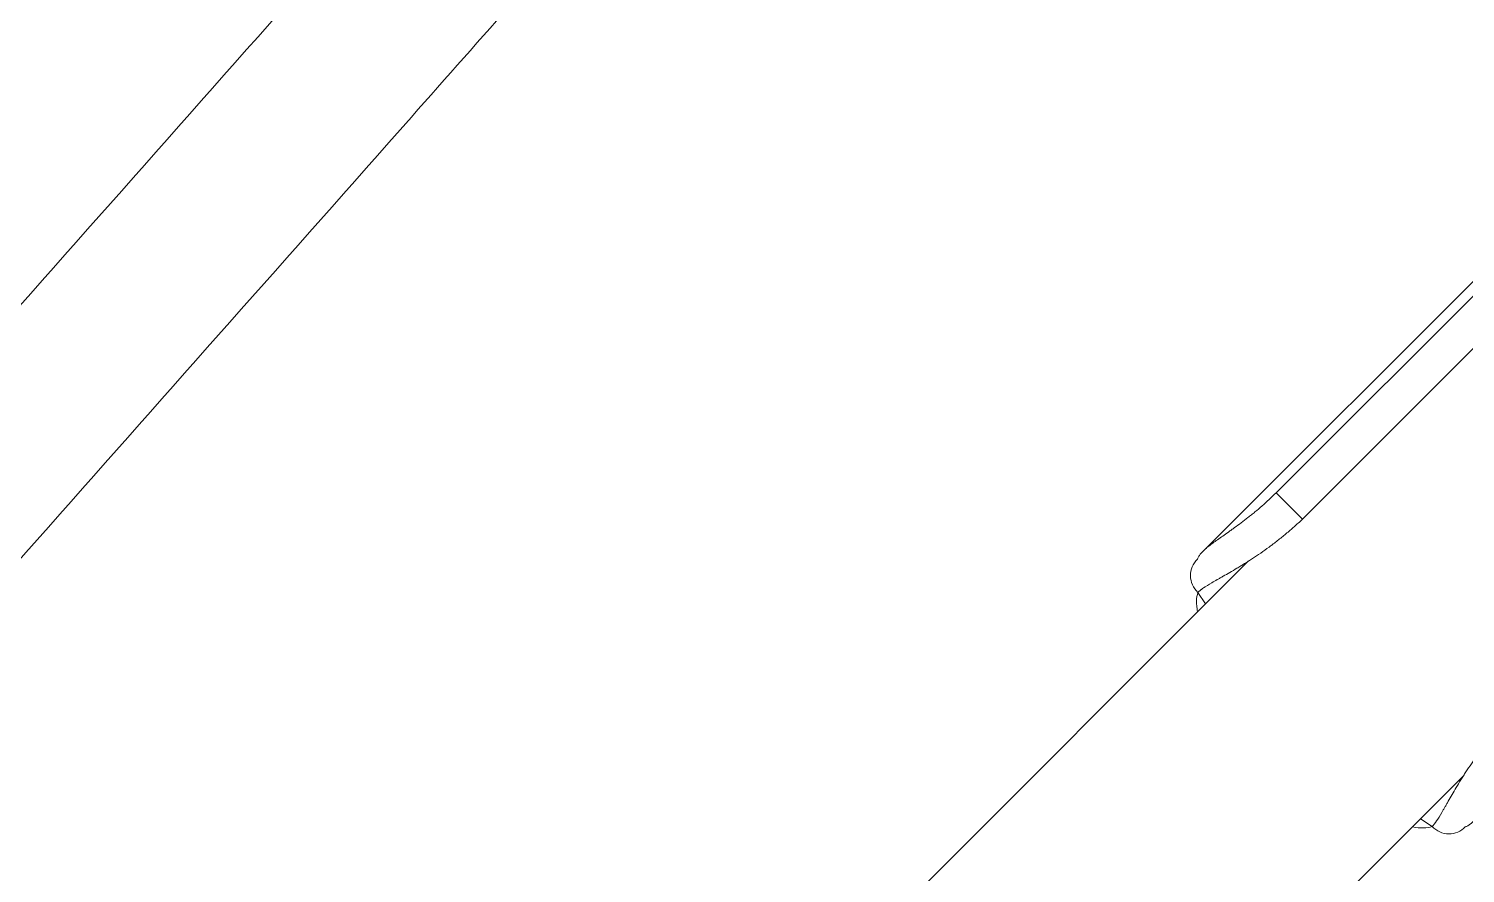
# Model space of a CAD drawing. Header units: millimetres. Extents: x 151130 to 215929, y 2134 to 34533.
# Drawn here: x 153452.7 to 153512.7, y 26106.9 to 26142.2 of the extents above; entities that cross this region are included whole.
import ezdxf

# ---------------------------------------------------------------- set-up
doc = ezdxf.new("R2010")
doc.units = ezdxf.units.MM
doc.layers.add('1', color=7, linetype='Continuous')

# ---------------------------------------------------------------- blocks, each defined once
blk = doc.blocks.new('SILLA GO 34006A')
at = {"layer": '1', "color": 0, "linetype": 'Continuous', "lineweight": 18}
for p, q in [((264.25, 435.587), (264.25, 391.728)), ((265.886, 392.78), (265.886, 84.529)), ((278.586, 84.529), (278.586, 392.78))]:
    blk.add_line(p, q, dxfattribs=at)
at = {"layer": '1', "color": 0, "linetype": 'Continuous', "lineweight": 13}
for p, q in [((264.684, 395.605), (264.684, 431.706)), ((266.24, 431.706), (266.24, 395.605)), ((266.24, 395.605), (264.684, 395.605)), ((265.886, 390.243), (265.318, 390.357)), ((279.154, 390.357), (278.586, 390.243))]:
    blk.add_line(p, q, dxfattribs=at)
at = {"layer": '1', "color": 0, "linetype": 'Continuous', "lineweight": 18}
for centre, major_axis, ratio, start_param, end_param in [((265.318, 391.323), (0.908, 0.42), 0.95908, 2.692277, 4.294908), ((279.154, 391.323), (0.908, -0.42), 0.95908, 5.12987, 6.732501), ((274.235, 390.653), (8.985, 0), 0.267949, 3.264885, 3.520174), ((270.238, 390.653), (8.985, 0), 0.267949, 5.904604, 6.159893)]:
    blk.add_ellipse(centre, major_axis=major_axis, ratio=ratio, start_param=start_param, end_param=end_param, dxfattribs=at)
for points, knots in [([(264.326, 391.323), (264.31, 391.355), (264.296, 391.389), (264.28, 391.445), (264.275, 391.465), (264.267, 391.506), (264.263, 391.527), (264.249, 391.637), (264.247, 391.738), (264.258, 391.913), (264.264, 391.975), (264.275, 392.075), (264.28, 392.11), (264.289, 392.181), (264.295, 392.217), (264.323, 392.405), (264.351, 392.57), (264.4, 392.844), (264.417, 392.94), (264.438, 393.065), (264.443, 393.091), (264.451, 393.142), (264.465, 393.22), (264.478, 393.299), (264.504, 393.461), (264.521, 393.572), (264.554, 393.802), (264.57, 393.92), (264.593, 394.102), (264.6, 394.164), (264.61, 394.258), (264.613, 394.29), (264.62, 394.354), (264.623, 394.385), (264.638, 394.545), (264.649, 394.674), (264.666, 394.935), (264.672, 395.067), (264.681, 395.333), (264.684, 395.468), (264.684, 395.605)], [0, 0, 0, 0, 0.0625, 0.0625, 0.09375, 0.09375, 0.125, 0.125, 0.25, 0.25, 0.3125, 0.3125, 0.34375, 0.34375, 0.375, 0.375, 0.5, 0.5, 0.5625, 0.5625, 0.578125, 0.578125, 0.59375, 0.625, 0.625, 0.6875, 0.6875, 0.75, 0.75, 0.78125, 0.78125, 0.796875, 0.796875, 0.8125, 0.8125, 0.875, 0.875, 0.9375, 0.9375, 1, 1, 1, 1]), ([(279.789, 395.605), (279.789, 395.468), (279.792, 395.333), (279.801, 395.065), (279.807, 394.932), (279.82, 394.735), (279.825, 394.669), (279.833, 394.572), (279.836, 394.539), (279.842, 394.474), (279.845, 394.442), (279.86, 394.282), (279.874, 394.157), (279.903, 393.915), (279.919, 393.798), (279.952, 393.569), (279.97, 393.458), (279.996, 393.296), (280.005, 393.242), (280.018, 393.164), (280.022, 393.138), (280.031, 393.087), (280.053, 392.96), (280.074, 392.84), (280.122, 392.567), (280.151, 392.402), (280.176, 392.233), (280.179, 392.215), (280.184, 392.178), (280.186, 392.16), (280.193, 392.107), (280.198, 392.073), (280.209, 391.973), (280.215, 391.911), (280.225, 391.736), (280.224, 391.636), (280.207, 391.505), (280.198, 391.464), (280.182, 391.408), (280.176, 391.39), (280.162, 391.355), (280.155, 391.339), (280.147, 391.323)], [0, 0, 0, 0, 0.0625, 0.0625, 0.125, 0.125, 0.15625, 0.15625, 0.171875, 0.171875, 0.1875, 0.1875, 0.25, 0.25, 0.3125, 0.3125, 0.375, 0.375, 0.40625, 0.40625, 0.421875, 0.421875, 0.4375, 0.5, 0.5, 0.625, 0.625, 0.640625, 0.640625, 0.65625, 0.65625, 0.6875, 0.6875, 0.75, 0.75, 0.875, 0.875, 0.9375, 0.9375, 0.96875, 0.96875, 1, 1, 1, 1]), ([(249.003, 37.669), (248.77, 41.498), (248.536, 45.326), (248.069, 52.983), (247.835, 56.811), (247.368, 64.466), (247.135, 68.293), (246.668, 75.945), (246.434, 79.771), (245.968, 87.423), (245.734, 91.248), (245.268, 98.897), (245.034, 102.722), (244.335, 114.194), (243.868, 121.84), (242.935, 137.13), (242.468, 144.774), (241.769, 156.238), (241.535, 160.059), (241.069, 167.701), (240.836, 171.521), (240.486, 177.252), (240.369, 179.162), (240.136, 182.982), (240.019, 184.892), (239.669, 190.621), (239.436, 194.439), (238.97, 202.074), (238.737, 205.891), (238.271, 213.524), (238.038, 217.34), (237.572, 224.97), (237.338, 228.785), (236.872, 236.412), (236.64, 240.226), (235.941, 251.665), (235.475, 259.289), (234.544, 274.534), (234.078, 282.155), (233.147, 297.394), (232.681, 305.012), (231.75, 320.247), (231.285, 327.864), (230.354, 343.096), (229.889, 350.711), (228.958, 365.94), (228.493, 373.555), (227.893, 383.369), (227.758, 385.569), (227.624, 387.769)], [0, 0, 0, 0, 0.032703, 0.032703, 0.065407, 0.065407, 0.09811, 0.09811, 0.130813, 0.130813, 0.163516, 0.163516, 0.19622, 0.19622, 0.261626, 0.261626, 0.327033, 0.327033, 0.359736, 0.359736, 0.392439, 0.392439, 0.408791, 0.408791, 0.425142, 0.425142, 0.457846, 0.457846, 0.490549, 0.490549, 0.523252, 0.523252, 0.555955, 0.555955, 0.588659, 0.588659, 0.654065, 0.654065, 0.719472, 0.719472, 0.784878, 0.784878, 0.850285, 0.850285, 0.915691, 0.915691, 0.981098, 0.981098, 1, 1, 1, 1])]:
    blk.add_open_spline(points, degree=3, knots=knots, dxfattribs=at)
at = {"layer": '1', "color": 0, "linetype": 'Continuous', "lineweight": 13}
for points, knots in [([(266.24, 395.605), (266.236, 395.449), (266.23, 395.295), (266.212, 394.989), (266.189, 394.686), (266.157, 394.387), (266.13, 394.164), (266.121, 394.09), (266.105, 393.98), (266.1, 393.943), (266.09, 393.87), (266.063, 393.688), (266.033, 393.512), (265.983, 393.236), (265.957, 393.102), (265.902, 392.839), (265.874, 392.711), (265.838, 392.554), (265.831, 392.523), (265.816, 392.462), (265.794, 392.37), (265.772, 392.281), (265.729, 392.108), (265.7, 391.996), (265.643, 391.783), (265.615, 391.681), (265.575, 391.535), (265.555, 391.464), (265.536, 391.395), (265.524, 391.35), (265.518, 391.327), (265.487, 391.217), (265.465, 391.134), (265.403, 390.902), (265.37, 390.768), (265.343, 390.622), (265.338, 390.594), (265.332, 390.554), (265.33, 390.541), (265.327, 390.515), (265.32, 390.453), (265.317, 390.397), (265.318, 390.357)], [0, 0, 0, 0, 0.0625, 0.0625, 0.125, 0.1875, 0.1875, 0.21875, 0.21875, 0.234375, 0.234375, 0.25, 0.3125, 0.3125, 0.375, 0.375, 0.4375, 0.4375, 0.453125, 0.453125, 0.46875, 0.5, 0.5, 0.5625, 0.5625, 0.625, 0.625, 0.65625, 0.671875, 0.671875, 0.6875, 0.6875, 0.75, 0.75, 0.875, 0.875, 0.90625, 0.90625, 0.921875, 0.921875, 0.9375, 1, 1, 1, 1]), ([(279.154, 390.357), (279.157, 390.438), (279.146, 390.534), (279.103, 390.764), (279.071, 390.898), (279.019, 391.093), (279.008, 391.133), (278.986, 391.216), (278.974, 391.259), (278.956, 391.326), (278.949, 391.348), (278.937, 391.393), (278.918, 391.462), (278.898, 391.534), (278.858, 391.68), (278.83, 391.781), (278.774, 391.994), (278.745, 392.105), (278.687, 392.336), (278.657, 392.457), (278.614, 392.645), (278.6, 392.708), (278.571, 392.837), (278.558, 392.902), (278.517, 393.099), (278.49, 393.234), (278.441, 393.508), (278.417, 393.649), (278.384, 393.864), (278.374, 393.937), (278.353, 394.083), (278.344, 394.157), (278.316, 394.382), (278.284, 394.683), (278.261, 394.988), (278.243, 395.295), (278.237, 395.449), (278.233, 395.605)], [0, 0, 0, 0, 0.125, 0.125, 0.25, 0.25, 0.28125, 0.28125, 0.3125, 0.3125, 0.328125, 0.328125, 0.34375, 0.375, 0.375, 0.4375, 0.4375, 0.5, 0.5, 0.5625, 0.5625, 0.59375, 0.59375, 0.625, 0.625, 0.6875, 0.6875, 0.75, 0.75, 0.78125, 0.78125, 0.8125, 0.8125, 0.875, 0.9375, 0.9375, 1, 1, 1, 1]), ([(241.945, 37.037), (241.712, 40.869), (241.479, 44.701), (241.13, 50.452), (241.013, 52.369), (240.78, 56.203), (240.664, 58.12), (240.314, 63.872), (240.081, 67.706), (239.616, 75.375), (239.383, 79.21), (238.917, 86.879), (238.684, 90.714), (238.218, 98.383), (237.985, 102.218), (237.636, 107.97), (237.52, 109.888), (237.287, 113.723), (237.17, 115.64), (236.821, 121.392), (236.588, 125.225), (236.122, 132.891), (235.889, 136.723), (235.539, 142.47), (235.423, 144.386), (235.19, 148.216), (235.073, 150.131), (234.724, 155.876), (234.491, 159.705), (234.025, 167.36), (233.793, 171.187), (233.327, 178.84), (233.094, 182.665), (232.628, 190.315), (232.395, 194.139), (231.929, 201.786), (231.697, 205.609), (231.231, 213.253), (230.998, 217.074), (230.3, 228.537), (229.834, 236.176), (228.903, 251.451), (228.437, 259.087), (227.506, 274.355), (227.041, 281.987), (226.11, 297.25), (225.645, 304.88), (224.714, 320.138), (224.249, 327.766), (223.318, 343.021), (222.853, 350.648), (221.922, 365.901), (221.457, 373.527), (220.948, 381.876), (220.904, 382.601), (220.859, 383.325)], [0, 0, 0, 0, 0.033124, 0.033124, 0.049685, 0.049685, 0.066247, 0.066247, 0.099371, 0.099371, 0.132494, 0.132494, 0.165618, 0.165618, 0.198741, 0.198741, 0.215303, 0.215303, 0.231865, 0.231865, 0.264988, 0.264988, 0.298112, 0.298112, 0.314674, 0.314674, 0.331236, 0.331236, 0.364359, 0.364359, 0.397483, 0.397483, 0.430606, 0.430606, 0.46373, 0.46373, 0.496853, 0.496853, 0.529977, 0.529977, 0.596224, 0.596224, 0.662471, 0.662471, 0.728718, 0.728718, 0.794965, 0.794965, 0.861212, 0.861212, 0.927459, 0.927459, 0.993707, 0.993707, 1, 1, 1, 1])]:
    blk.add_open_spline(points, degree=3, knots=knots, dxfattribs=at)
blk = doc.blocks.new('*U99')
at = {"rotation": 90}
blk.add_blockref('SILLA GO 34006A', (242.339, -654.525), dxfattribs=at)
blk = doc.blocks.new('*U100')
at = {"color": 0, "linetype": 'ByBlock', "lineweight": -2, "transparency": 16777216, "rotation": 180}
blk.add_blockref('*U99', (215607.276, 32787.132, -2977.121), dxfattribs=at)
blk = doc.blocks.new('MRC90')
at = {"color": 5, "rotation": 45}
blk.add_blockref('*U100', (-128356.183, -175660.781), dxfattribs=at)

msp = doc.modelspace()

# ---------------------------------------------------------------- block references
at = {"color": 5}
msp.add_blockref('MRC90', (152754.877, 25758.219), dxfattribs=at)

doc.saveas('drawing.dxf')
